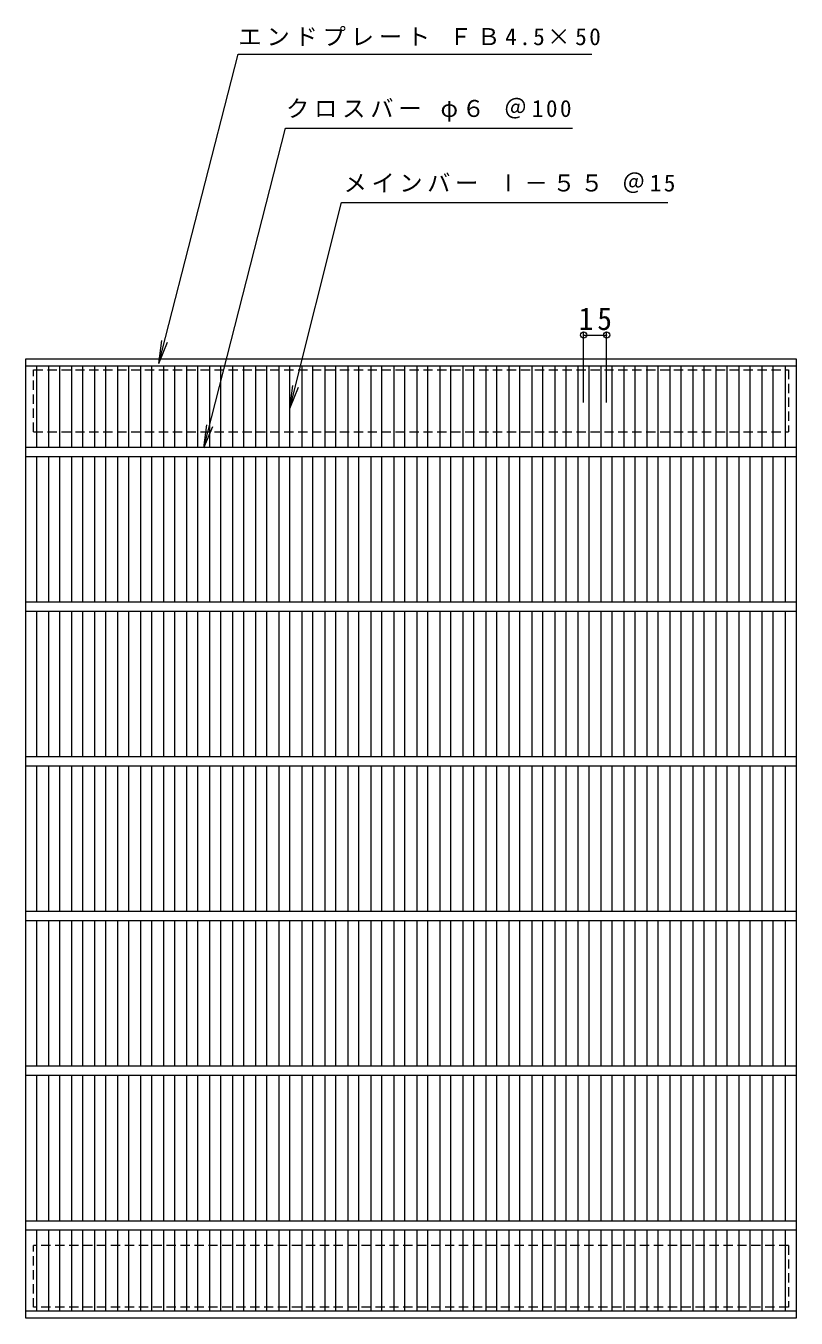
# Model space of a CAD drawing. Units: millimetres, scale not verified. Extents: x -557 to 892, y -689 to 667.
# Drawn here: x -555 to -57, y -168 to 667 of the extents above; entities that cross this region are included whole.
import ezdxf

# ---------------------------------------------------------------- set-up
doc = ezdxf.new("R2010")
doc.units = ezdxf.units.MM
doc.header["$LTSCALE"] = 5
doc.header["$PDMODE"] = 32
doc.header["$PDSIZE"] = 4
doc.linetypes.add('DASHED1', pattern=[1.8, 1.2, -0.6])
for name, color, linetype, lineweight in [('1-1_1-1ﾚｲﾔ', 2, 'Continuous', 9), ('1-2_1-2ﾚｲﾔ', 3, 'Continuous', 9), ('1-4_1-4ﾚｲﾔ', 7, 'Continuous', 9), ('1-5_1-5ﾚｲﾔ', 7, 'Continuous', 9)]:
    doc.layers.add(name, color=color, linetype=linetype, lineweight=lineweight)
doc.styles.add('ＭＳ ゴシック', font='')
doc.styles.get('ＭＳ ゴシック').set_extended_font_data('MS Gothic')

msp = doc.modelspace()

# ---------------------------------------------------------------- linework, layer by layer
at = {"layer": '1-1_1-1ﾚｲﾔ', "linetype": 'DASHED1'}
for p, q in [((-61.757, 444.914), (-61.757, 404.914)), ((-549.757, 404.914), (-61.757, 404.914)), ((-549.757, -161.086), (-549.757, -121.086)), ((-61.757, -121.086), (-549.757, -121.086)), ((-61.757, -121.086), (-61.757, -161.086)), ((-61.757, -161.086), (-549.757, -161.086))]:
    msp.add_line(p, q, dxfattribs=at)
msp.add_lwpolyline([(-549.757, 404.914), (-549.757, 444.914), (-61.757, 444.914)], dxfattribs=at)
at = {"layer": '1-2_1-2ﾚｲﾔ'}
for p, q in [((-56.757, 451.914), (-56.757, -168.086)), ((-554.757, 447.413), (-56.757, 447.413)), ((-547.757, 394.914), (-547.757, 447.413)), ((-539.878, 394.914), (-539.878, 447.413)), ((-532.878, 394.914), (-532.878, 447.413)), ((-524.999, 394.914), (-524.999, 447.413)), ((-517.999, 394.914), (-517.999, 447.413)), ((-510.121, 394.914), (-510.121, 447.413)), ((-503.121, 394.914), (-503.121, 447.413)), ((-495.242, 394.914), (-495.242, 447.413)), ((-488.242, 394.914), (-488.242, 447.413)), ((-480.363, 394.914), (-480.363, 447.413)), ((-473.363, 394.914), (-473.363, 447.413)), ((-465.484, 394.914), (-465.484, 447.413)), ((-458.484, 394.914), (-458.484, 447.413)), ((-450.605, 394.914), (-450.605, 447.413)), ((-443.605, 394.914), (-443.605, 447.413)), ((-435.726, 394.914), (-435.726, 447.413)), ((-428.726, 394.914), (-428.726, 447.413)), ((-420.848, 394.914), (-420.848, 447.413)), ((-413.848, 394.914), (-413.848, 447.413)), ((-405.969, 394.914), (-405.969, 447.413)), ((-398.969, 394.914), (-398.969, 447.413)), ((-391.09, 394.914), (-391.09, 447.413)), ((-384.09, 394.914), (-384.09, 447.413)), ((-376.211, 394.914), (-376.211, 447.413)), ((-369.211, 394.914), (-369.211, 447.413)), ((-361.333, 394.914), (-361.333, 447.413)), ((-354.333, 394.914), (-354.333, 447.413)), ((-346.454, 394.914), (-346.454, 447.413)), ((-339.454, 394.914), (-339.454, 447.413)), ((-331.575, 394.914), (-331.575, 447.413)), ((-324.575, 394.914), (-324.575, 447.413)), ((-316.696, 394.914), (-316.696, 447.413)), ((-309.696, 394.914), (-309.696, 447.413)), ((-301.818, 394.914), (-301.818, 447.413)), ((-294.818, 394.914), (-294.818, 447.413)), ((-286.939, 394.914), (-286.939, 447.413)), ((-279.939, 394.914), (-279.939, 447.413)), ((-272.06, 394.914), (-272.06, 447.413)), ((-265.06, 394.914), (-265.06, 447.413)), ((-257.181, 394.914), (-257.181, 447.413)), ((-250.181, 394.914), (-250.181, 447.413)), ((-242.302, 394.914), (-242.302, 447.413)), ((-235.302, 394.914), (-235.302, 447.413)), ((-227.423, 394.914), (-227.423, 447.413)), ((-220.423, 394.914), (-220.423, 447.413)), ((-212.544, 394.914), (-212.544, 447.413)), ((-205.544, 394.914), (-205.544, 447.413)), ((-197.666, 394.914), (-197.666, 447.413)), ((-190.665, 394.914), (-190.665, 447.413)), ((-182.787, 394.914), (-182.787, 447.413)), ((-175.787, 394.914), (-175.787, 447.413)), ((-167.908, 394.914), (-167.908, 447.413)), ((-160.908, 394.914), (-160.908, 447.413)), ((-153.029, 394.914), (-153.029, 447.413)), ((-146.029, 394.914), (-146.029, 447.413)), ((-138.15, 394.914), (-138.15, 447.413)), ((-131.15, 394.914), (-131.15, 447.413)), ((-123.271, 394.914), (-123.271, 447.413)), ((-116.271, 394.914), (-116.271, 447.413)), ((-108.392, 394.914), (-108.392, 447.413)), ((-101.392, 394.914), (-101.392, 447.413)), ((-93.513, 394.914), (-93.513, 447.413)), ((-86.513, 394.914), (-86.513, 447.413)), ((-78.634, 394.914), (-78.634, 447.413)), ((-71.634, 394.914), (-71.634, 447.413)), ((-63.757, 447.413), (-63.757, 394.914)), ((-554.757, 394.914), (-56.757, 394.914)), ((-554.757, 388.914), (-56.757, 388.914)), ((-547.757, 294.914), (-547.757, 388.914)), ((-539.878, 294.914), (-539.878, 388.914)), ((-532.878, 294.914), (-532.878, 388.914)), ((-524.999, 294.914), (-524.999, 388.914)), ((-517.999, 294.914), (-517.999, 388.914)), ((-510.121, 294.914), (-510.121, 388.914)), ((-503.121, 294.914), (-503.121, 388.914)), ((-495.242, 294.914), (-495.242, 388.914)), ((-488.242, 294.914), (-488.242, 388.914)), ((-480.363, 294.914), (-480.363, 388.914)), ((-473.363, 294.914), (-473.363, 388.914)), ((-465.484, 294.914), (-465.484, 388.914)), ((-458.484, 294.914), (-458.484, 388.914)), ((-450.605, 294.914), (-450.605, 388.914)), ((-443.605, 294.914), (-443.605, 388.914)), ((-435.726, 294.914), (-435.726, 388.914)), ((-428.726, 294.914), (-428.726, 388.914)), ((-420.848, 294.914), (-420.848, 388.914)), ((-413.848, 294.914), (-413.848, 388.914)), ((-405.969, 294.914), (-405.969, 388.914)), ((-398.969, 294.914), (-398.969, 388.914)), ((-391.09, 294.914), (-391.09, 388.914)), ((-384.09, 294.914), (-384.09, 388.914)), ((-376.211, 294.914), (-376.211, 388.914)), ((-369.211, 294.914), (-369.211, 388.914)), ((-361.333, 294.914), (-361.333, 388.914)), ((-354.333, 294.914), (-354.333, 388.914)), ((-346.454, 294.914), (-346.454, 388.914)), ((-339.454, 294.914), (-339.454, 388.914)), ((-331.575, 294.914), (-331.575, 388.914)), ((-324.575, 294.914), (-324.575, 388.914)), ((-316.696, 294.914), (-316.696, 388.914)), ((-309.696, 294.914), (-309.696, 388.914)), ((-301.818, 294.914), (-301.818, 388.914)), ((-294.818, 294.914), (-294.818, 388.914)), ((-286.939, 294.914), (-286.939, 388.914)), ((-279.939, 294.914), (-279.939, 388.914)), ((-272.06, 294.914), (-272.06, 388.914)), ((-265.06, 294.914), (-265.06, 388.914)), ((-257.181, 294.914), (-257.181, 388.914)), ((-250.181, 294.914), (-250.181, 388.914)), ((-242.302, 294.914), (-242.302, 388.914)), ((-235.302, 294.914), (-235.302, 388.914)), ((-227.423, 294.914), (-227.423, 388.914)), ((-220.423, 294.914), (-220.423, 388.914)), ((-212.544, 294.914), (-212.544, 388.914)), ((-205.544, 294.914), (-205.544, 388.914)), ((-197.666, 294.914), (-197.666, 388.914)), ((-190.665, 294.914), (-190.665, 388.914)), ((-182.787, 294.914), (-182.787, 388.914)), ((-175.787, 294.914), (-175.787, 388.914)), ((-167.908, 294.914), (-167.908, 388.914)), ((-160.908, 294.914), (-160.908, 388.914)), ((-153.029, 294.914), (-153.029, 388.914)), ((-146.029, 294.914), (-146.029, 388.914)), ((-138.15, 294.914), (-138.15, 388.914)), ((-131.15, 294.914), (-131.15, 388.914)), ((-123.271, 294.914), (-123.271, 388.914)), ((-116.271, 294.914), (-116.271, 388.914)), ((-108.392, 294.914), (-108.392, 388.914)), ((-101.392, 294.914), (-101.392, 388.914)), ((-93.513, 294.914), (-93.513, 388.914)), ((-86.513, 294.914), (-86.513, 388.914)), ((-78.634, 294.914), (-78.634, 388.914)), ((-71.634, 294.914), (-71.634, 388.914)), ((-63.757, 388.914), (-63.757, 294.914)), ((-554.757, 294.914), (-56.757, 294.914)), ((-554.757, 288.914), (-56.757, 288.914)), ((-547.757, 194.914), (-547.757, 288.914)), ((-539.878, 194.914), (-539.878, 288.914)), ((-532.878, 194.914), (-532.878, 288.914)), ((-524.999, 194.914), (-524.999, 288.914)), ((-517.999, 194.914), (-517.999, 288.914)), ((-510.121, 194.914), (-510.121, 288.914)), ((-503.121, 194.914), (-503.121, 288.914)), ((-495.242, 194.914), (-495.242, 288.914)), ((-488.242, 194.914), (-488.242, 288.914)), ((-480.363, 194.914), (-480.363, 288.914)), ((-473.363, 194.914), (-473.363, 288.914)), ((-465.484, 194.914), (-465.484, 288.914)), ((-458.484, 194.914), (-458.484, 288.914)), ((-450.605, 194.914), (-450.605, 288.914)), ((-443.605, 194.914), (-443.605, 288.914)), ((-435.726, 194.914), (-435.726, 288.914)), ((-428.726, 194.914), (-428.726, 288.914)), ((-420.848, 194.914), (-420.848, 288.914)), ((-413.848, 194.914), (-413.848, 288.914)), ((-405.969, 194.914), (-405.969, 288.914)), ((-398.969, 194.914), (-398.969, 288.914)), ((-391.09, 194.914), (-391.09, 288.914)), ((-384.09, 194.914), (-384.09, 288.914)), ((-376.211, 194.914), (-376.211, 288.914)), ((-369.211, 194.914), (-369.211, 288.914)), ((-361.333, 194.914), (-361.333, 288.914)), ((-354.333, 194.914), (-354.333, 288.914)), ((-346.454, 194.914), (-346.454, 288.914)), ((-339.454, 194.914), (-339.454, 288.914)), ((-331.575, 194.914), (-331.575, 288.914)), ((-324.575, 194.914), (-324.575, 288.914)), ((-316.696, 194.914), (-316.696, 288.914)), ((-309.696, 194.914), (-309.696, 288.914)), ((-301.818, 194.914), (-301.818, 288.914)), ((-294.818, 194.914), (-294.818, 288.914)), ((-286.939, 194.914), (-286.939, 288.914)), ((-279.939, 194.914), (-279.939, 288.914)), ((-272.06, 194.914), (-272.06, 288.914)), ((-265.06, 194.914), (-265.06, 288.914)), ((-257.181, 194.914), (-257.181, 288.914)), ((-250.181, 194.914), (-250.181, 288.914)), ((-242.302, 194.914), (-242.302, 288.914)), ((-235.302, 194.914), (-235.302, 288.914)), ((-227.423, 194.914), (-227.423, 288.914)), ((-220.423, 194.914), (-220.423, 288.914)), ((-212.544, 194.914), (-212.544, 288.914)), ((-205.544, 194.914), (-205.544, 288.914)), ((-197.666, 194.914), (-197.666, 288.914)), ((-190.665, 194.914), (-190.665, 288.914)), ((-182.787, 194.914), (-182.787, 288.914)), ((-175.787, 194.914), (-175.787, 288.914)), ((-167.908, 194.914), (-167.908, 288.914)), ((-160.908, 194.914), (-160.908, 288.914)), ((-153.029, 194.914), (-153.029, 288.914)), ((-146.029, 194.914), (-146.029, 288.914)), ((-138.15, 194.914), (-138.15, 288.914)), ((-131.15, 194.914), (-131.15, 288.914)), ((-123.271, 194.914), (-123.271, 288.914)), ((-116.271, 194.914), (-116.271, 288.914)), ((-108.392, 194.914), (-108.392, 288.914)), ((-101.392, 194.914), (-101.392, 288.914)), ((-93.513, 194.914), (-93.513, 288.914)), ((-86.513, 194.914), (-86.513, 288.914)), ((-78.634, 194.914), (-78.634, 288.914)), ((-71.634, 194.914), (-71.634, 288.914)), ((-63.757, 288.914), (-63.757, 194.914)), ((-554.757, 194.914), (-56.757, 194.914)), ((-554.757, 188.914), (-56.757, 188.914)), ((-547.757, 94.914), (-547.757, 188.914)), ((-539.878, 94.914), (-539.878, 188.914)), ((-532.878, 94.914), (-532.878, 188.914)), ((-524.999, 94.914), (-524.999, 188.914)), ((-517.999, 94.914), (-517.999, 188.914)), ((-510.121, 94.914), (-510.121, 188.914)), ((-503.121, 94.914), (-503.121, 188.914)), ((-495.242, 94.914), (-495.242, 188.914)), ((-488.242, 94.914), (-488.242, 188.914)), ((-480.363, 94.914), (-480.363, 188.914)), ((-473.363, 94.914), (-473.363, 188.914)), ((-465.484, 94.914), (-465.484, 188.914)), ((-458.484, 94.914), (-458.484, 188.914)), ((-450.605, 94.914), (-450.605, 188.914)), ((-443.605, 94.914), (-443.605, 188.914)), ((-435.726, 94.914), (-435.726, 188.914)), ((-428.726, 94.914), (-428.726, 188.914)), ((-420.848, 94.914), (-420.848, 188.914)), ((-413.848, 94.914), (-413.848, 188.914)), ((-405.969, 94.914), (-405.969, 188.914)), ((-398.969, 94.914), (-398.969, 188.914)), ((-391.09, 94.914), (-391.09, 188.914)), ((-384.09, 94.914), (-384.09, 188.914)), ((-376.211, 94.914), (-376.211, 188.914)), ((-369.211, 94.914), (-369.211, 188.914)), ((-361.333, 94.914), (-361.333, 188.914)), ((-354.333, 94.914), (-354.333, 188.914)), ((-346.454, 94.914), (-346.454, 188.914)), ((-339.454, 94.914), (-339.454, 188.914)), ((-331.575, 94.914), (-331.575, 188.914)), ((-324.575, 94.914), (-324.575, 188.914)), ((-316.696, 94.914), (-316.696, 188.914)), ((-309.696, 94.914), (-309.696, 188.914)), ((-301.818, 94.914), (-301.818, 188.914)), ((-294.818, 94.914), (-294.818, 188.914)), ((-286.939, 94.914), (-286.939, 188.914)), ((-279.939, 94.914), (-279.939, 188.914)), ((-272.06, 94.914), (-272.06, 188.914)), ((-265.06, 94.914), (-265.06, 188.914)), ((-257.181, 94.914), (-257.181, 188.914)), ((-250.181, 94.914), (-250.181, 188.914)), ((-242.302, 94.914), (-242.302, 188.914)), ((-235.302, 94.914), (-235.302, 188.914)), ((-227.423, 94.914), (-227.423, 188.914)), ((-220.423, 94.914), (-220.423, 188.914)), ((-212.544, 94.914), (-212.544, 188.914)), ((-205.544, 94.914), (-205.544, 188.914)), ((-197.666, 94.914), (-197.666, 188.914)), ((-190.665, 94.914), (-190.665, 188.914)), ((-182.787, 94.914), (-182.787, 188.914)), ((-175.787, 94.914), (-175.787, 188.914)), ((-167.908, 94.914), (-167.908, 188.914)), ((-160.908, 94.914), (-160.908, 188.914)), ((-153.029, 94.914), (-153.029, 188.914)), ((-146.029, 94.914), (-146.029, 188.914)), ((-138.15, 94.914), (-138.15, 188.914)), ((-131.15, 94.914), (-131.15, 188.914)), ((-123.271, 94.914), (-123.271, 188.914)), ((-116.271, 94.914), (-116.271, 188.914)), ((-108.392, 94.914), (-108.392, 188.914)), ((-101.392, 94.914), (-101.392, 188.914)), ((-93.513, 94.914), (-93.513, 188.914)), ((-86.513, 94.914), (-86.513, 188.914)), ((-78.634, 94.914), (-78.634, 188.914)), ((-71.634, 94.914), (-71.634, 188.914)), ((-63.757, 188.914), (-63.757, 94.914)), ((-554.757, 94.914), (-56.757, 94.914)), ((-554.757, 88.914), (-56.757, 88.914)), ((-547.757, -5.086), (-547.757, 88.914)), ((-539.878, -5.086), (-539.878, 88.914)), ((-532.878, -5.086), (-532.878, 88.914)), ((-524.999, -5.086), (-524.999, 88.914)), ((-517.999, -5.086), (-517.999, 88.914)), ((-510.121, -5.086), (-510.121, 88.914)), ((-503.121, -5.086), (-503.121, 88.914)), ((-495.242, -5.086), (-495.242, 88.914)), ((-488.242, -5.086), (-488.242, 88.914)), ((-480.363, -5.086), (-480.363, 88.914)), ((-473.363, -5.086), (-473.363, 88.914)), ((-465.484, -5.086), (-465.484, 88.914)), ((-458.484, -5.086), (-458.484, 88.914)), ((-450.605, -5.086), (-450.605, 88.914)), ((-443.605, -5.086), (-443.605, 88.914)), ((-435.726, -5.086), (-435.726, 88.914)), ((-428.726, -5.086), (-428.726, 88.914)), ((-420.848, -5.086), (-420.848, 88.914)), ((-413.848, -5.086), (-413.848, 88.914)), ((-405.969, -5.086), (-405.969, 88.914)), ((-398.969, -5.086), (-398.969, 88.914)), ((-391.09, -5.086), (-391.09, 88.914)), ((-384.09, -5.086), (-384.09, 88.914)), ((-376.211, -5.086), (-376.211, 88.914)), ((-369.211, -5.086), (-369.211, 88.914)), ((-361.333, -5.086), (-361.333, 88.914)), ((-354.333, -5.086), (-354.333, 88.914)), ((-346.454, -5.086), (-346.454, 88.914)), ((-339.454, -5.086), (-339.454, 88.914)), ((-331.575, -5.086), (-331.575, 88.914)), ((-324.575, -5.086), (-324.575, 88.914)), ((-316.696, -5.086), (-316.696, 88.914)), ((-309.696, -5.086), (-309.696, 88.914)), ((-301.818, -5.086), (-301.818, 88.914)), ((-294.818, -5.086), (-294.818, 88.914)), ((-286.939, -5.086), (-286.939, 88.914)), ((-279.939, -5.086), (-279.939, 88.914)), ((-272.06, -5.086), (-272.06, 88.914)), ((-265.06, -5.086), (-265.06, 88.914)), ((-257.181, -5.086), (-257.181, 88.914)), ((-250.181, -5.086), (-250.181, 88.914)), ((-242.302, -5.086), (-242.302, 88.914)), ((-235.302, -5.086), (-235.302, 88.914)), ((-227.423, -5.086), (-227.423, 88.914)), ((-220.423, -5.086), (-220.423, 88.914)), ((-212.544, -5.086), (-212.544, 88.914)), ((-205.544, -5.086), (-205.544, 88.914)), ((-197.666, -5.086), (-197.666, 88.914)), ((-190.665, -5.086), (-190.665, 88.914)), ((-182.787, -5.086), (-182.787, 88.914)), ((-175.787, -5.086), (-175.787, 88.914)), ((-167.908, -5.086), (-167.908, 88.914)), ((-160.908, -5.086), (-160.908, 88.914)), ((-153.029, -5.086), (-153.029, 88.914)), ((-146.029, -5.086), (-146.029, 88.914)), ((-138.15, -5.086), (-138.15, 88.914)), ((-131.15, -5.086), (-131.15, 88.914)), ((-123.271, -5.086), (-123.271, 88.914)), ((-116.271, -5.086), (-116.271, 88.914)), ((-108.392, -5.086), (-108.392, 88.914)), ((-101.392, -5.086), (-101.392, 88.914)), ((-93.513, -5.086), (-93.513, 88.914)), ((-86.513, -5.086), (-86.513, 88.914)), ((-78.634, -5.086), (-78.634, 88.914)), ((-71.634, -5.086), (-71.634, 88.914)), ((-63.757, 88.914), (-63.757, -5.086)), ((-554.757, -5.086), (-56.757, -5.086)), ((-554.757, -11.086), (-56.757, -11.086)), ((-547.757, -105.086), (-547.757, -11.086)), ((-539.878, -105.086), (-539.878, -11.086)), ((-532.878, -105.086), (-532.878, -11.086)), ((-524.999, -105.086), (-524.999, -11.086)), ((-517.999, -105.086), (-517.999, -11.086)), ((-510.121, -105.086), (-510.121, -11.086)), ((-503.121, -105.086), (-503.121, -11.086)), ((-495.242, -105.086), (-495.242, -11.086)), ((-488.242, -105.086), (-488.242, -11.086)), ((-480.363, -105.086), (-480.363, -11.086)), ((-473.363, -105.086), (-473.363, -11.086)), ((-465.484, -105.086), (-465.484, -11.086)), ((-458.484, -105.086), (-458.484, -11.086)), ((-450.605, -105.086), (-450.605, -11.086)), ((-443.605, -105.086), (-443.605, -11.086)), ((-435.726, -105.086), (-435.726, -11.086)), ((-428.726, -105.086), (-428.726, -11.086)), ((-420.848, -105.086), (-420.848, -11.086)), ((-413.848, -105.086), (-413.848, -11.086)), ((-405.969, -105.086), (-405.969, -11.086)), ((-398.969, -105.086), (-398.969, -11.086)), ((-391.09, -105.086), (-391.09, -11.086)), ((-384.09, -105.086), (-384.09, -11.086)), ((-376.211, -105.086), (-376.211, -11.086)), ((-369.211, -105.086), (-369.211, -11.086)), ((-361.333, -105.086), (-361.333, -11.086)), ((-354.333, -105.086), (-354.333, -11.086)), ((-346.454, -105.086), (-346.454, -11.086)), ((-339.454, -105.086), (-339.454, -11.086)), ((-331.575, -105.086), (-331.575, -11.086)), ((-324.575, -105.086), (-324.575, -11.086)), ((-316.696, -105.086), (-316.696, -11.086)), ((-309.696, -105.086), (-309.696, -11.086)), ((-301.818, -105.086), (-301.818, -11.086)), ((-294.818, -105.086), (-294.818, -11.086)), ((-286.939, -105.086), (-286.939, -11.086)), ((-279.939, -105.086), (-279.939, -11.086)), ((-272.06, -105.086), (-272.06, -11.086)), ((-265.06, -105.086), (-265.06, -11.086)), ((-257.181, -105.086), (-257.181, -11.086)), ((-250.181, -105.086), (-250.181, -11.086)), ((-242.302, -105.086), (-242.302, -11.086)), ((-235.302, -105.086), (-235.302, -11.086)), ((-227.423, -105.086), (-227.423, -11.086)), ((-220.423, -105.086), (-220.423, -11.086)), ((-212.544, -105.086), (-212.544, -11.086)), ((-205.544, -105.086), (-205.544, -11.086)), ((-197.666, -105.086), (-197.666, -11.086)), ((-190.665, -105.086), (-190.665, -11.086)), ((-182.787, -105.086), (-182.787, -11.086)), ((-175.787, -105.086), (-175.787, -11.086)), ((-167.908, -105.086), (-167.908, -11.086)), ((-160.908, -105.086), (-160.908, -11.086)), ((-153.029, -105.086), (-153.029, -11.086)), ((-146.029, -105.086), (-146.029, -11.086)), ((-138.15, -105.086), (-138.15, -11.086)), ((-131.15, -105.086), (-131.15, -11.086)), ((-123.271, -105.086), (-123.271, -11.086)), ((-116.271, -105.086), (-116.271, -11.086)), ((-108.392, -105.086), (-108.392, -11.086)), ((-101.392, -105.086), (-101.392, -11.086)), ((-93.513, -105.086), (-93.513, -11.086)), ((-86.513, -105.086), (-86.513, -11.086)), ((-78.634, -105.086), (-78.634, -11.086)), ((-71.634, -105.086), (-71.634, -11.086)), ((-63.757, -11.086), (-63.757, -105.086)), ((-554.757, -105.086), (-56.757, -105.086)), ((-554.757, -111.086), (-56.757, -111.086)), ((-547.757, -163.586), (-547.757, -111.086)), ((-539.878, -163.586), (-539.878, -111.086)), ((-532.878, -163.586), (-532.878, -111.086)), ((-524.999, -163.586), (-524.999, -111.086)), ((-517.999, -163.586), (-517.999, -111.086)), ((-510.121, -163.586), (-510.121, -111.086)), ((-503.121, -163.586), (-503.121, -111.086)), ((-495.242, -163.586), (-495.242, -111.086)), ((-488.242, -163.586), (-488.242, -111.086)), ((-480.363, -163.586), (-480.363, -111.086)), ((-473.363, -163.586), (-473.363, -111.086)), ((-465.484, -163.586), (-465.484, -111.086)), ((-458.484, -163.586), (-458.484, -111.086)), ((-450.605, -163.586), (-450.605, -111.086)), ((-443.605, -163.586), (-443.605, -111.086)), ((-435.726, -163.586), (-435.726, -111.086)), ((-428.726, -163.586), (-428.726, -111.086)), ((-420.848, -163.586), (-420.848, -111.086)), ((-413.848, -163.586), (-413.848, -111.086)), ((-405.969, -163.586), (-405.969, -111.086)), ((-398.969, -163.586), (-398.969, -111.086)), ((-391.09, -163.586), (-391.09, -111.086)), ((-384.09, -163.586), (-384.09, -111.086)), ((-376.211, -163.586), (-376.211, -111.086)), ((-369.211, -163.586), (-369.211, -111.086)), ((-361.333, -163.586), (-361.333, -111.086)), ((-354.333, -163.586), (-354.333, -111.086)), ((-346.454, -163.586), (-346.454, -111.086)), ((-339.454, -163.586), (-339.454, -111.086)), ((-331.575, -163.586), (-331.575, -111.086)), ((-324.575, -163.586), (-324.575, -111.086)), ((-316.696, -163.586), (-316.696, -111.086)), ((-309.696, -163.586), (-309.696, -111.086)), ((-301.818, -163.586), (-301.818, -111.086)), ((-294.818, -163.586), (-294.818, -111.086)), ((-286.939, -163.586), (-286.939, -111.086)), ((-279.939, -163.586), (-279.939, -111.086)), ((-272.06, -163.586), (-272.06, -111.086)), ((-265.06, -163.586), (-265.06, -111.086)), ((-257.181, -163.586), (-257.181, -111.086)), ((-250.181, -163.586), (-250.181, -111.086)), ((-242.302, -163.586), (-242.302, -111.086)), ((-235.302, -163.586), (-235.302, -111.086)), ((-227.423, -163.586), (-227.423, -111.086)), ((-220.423, -163.586), (-220.423, -111.086)), ((-212.544, -163.586), (-212.544, -111.086)), ((-205.544, -163.586), (-205.544, -111.086)), ((-197.666, -163.586), (-197.666, -111.086)), ((-190.665, -163.586), (-190.665, -111.086)), ((-182.787, -163.586), (-182.787, -111.086)), ((-175.787, -163.586), (-175.787, -111.086)), ((-167.908, -163.586), (-167.908, -111.086)), ((-160.908, -163.586), (-160.908, -111.086)), ((-153.029, -163.586), (-153.029, -111.086)), ((-146.029, -163.586), (-146.029, -111.086)), ((-138.15, -163.586), (-138.15, -111.086)), ((-131.15, -163.586), (-131.15, -111.086)), ((-123.271, -163.586), (-123.271, -111.086)), ((-116.271, -163.586), (-116.271, -111.086)), ((-108.392, -163.586), (-108.392, -111.086)), ((-101.392, -163.586), (-101.392, -111.086)), ((-93.513, -163.586), (-93.513, -111.086)), ((-86.513, -163.586), (-86.513, -111.086)), ((-78.634, -163.586), (-78.634, -111.086)), ((-71.634, -163.586), (-71.634, -111.086)), ((-63.757, -111.086), (-63.757, -163.586)), ((-56.757, -163.586), (-554.757, -163.586)), ((-56.757, -168.086), (-554.757, -168.086))]:
    msp.add_line(p, q, dxfattribs=at)
msp.add_lwpolyline([(-554.757, -168.086), (-554.757, 451.914), (-56.757, 451.914)], dxfattribs=at)
at = {"layer": '1-4_1-4ﾚｲﾔ'}
for p, q in [((-194.166, 423.821), (-194.166, 468.899)), ((-179.287, 423.821), (-179.287, 468.899)), ((-194.166, 467.399), (-179.287, 467.399))]:
    msp.add_line(p, q, dxfattribs=at)
for p in [(-194.166, 467.399), (-179.287, 467.399)]:
    msp.add_point(p, dxfattribs=at)
at = {"layer": '1-5_1-5ﾚｲﾔ'}
for p, q in [((-468.887, 448.925), (-417.514, 649.054)), ((-417.514, 649.054), (-188.842, 649.054)), ((-439.699, 394.426), (-386.852, 601.054)), ((-386.852, 601.054), (-201.443, 601.054)), ((-384.123, 419.925), (-350.703, 553.054)), ((-350.703, 553.054), (-139.701, 553.054)), ((-468.887, 448.925), (-466.929, 463.797)), ((-468.887, 448.925), (-463.146, 462.784)), ((-384.123, 419.925), (-382.165, 434.797)), ((-384.123, 419.925), (-378.383, 433.784)), ((-439.699, 394.426), (-437.741, 409.297)), ((-439.699, 394.426), (-433.958, 408.284))]:
    msp.add_line(p, q, dxfattribs=at)

# ---------------------------------------------------------------- texts
at = {"layer": '1-4_1-4ﾚｲﾔ', "color": 2, "insert": (-197.351, 470.399), "char_height": 14.66, "attachment_point": 7, "style": 'ＭＳ ゴシック'}
msp.add_mtext('\\T1.27;\\W0.95;15', dxfattribs=at)
at = {"layer": '1-5_1-5ﾚｲﾔ', "char_height": 11, "attachment_point": 7, "style": 'ＭＳ ゴシック'}
for s, insert in [('\\T1.21;エンドプレート\\~ＦＢ4.5×50', (-417.333, 654.139)), ('\\T1.21;クロスバー\\~φ６\\~＠100', (-386.528, 605.366)), ('\\T1.2;メインバー\\~Ⅰ－５５\\~＠15', (-349.306, 559.159))]:
    msp.add_mtext(s, dxfattribs=dict(at, insert=insert))

doc.saveas('drawing.dxf')
